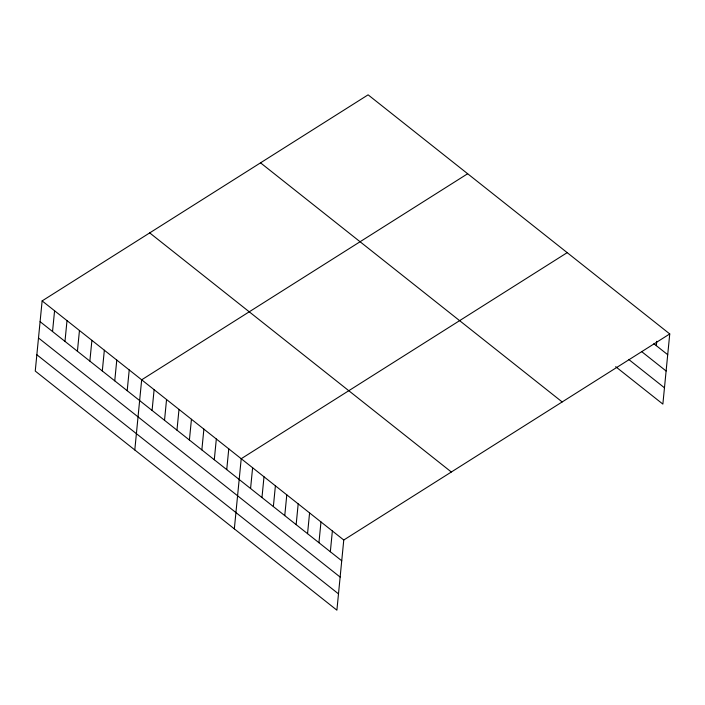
<?xml version="1.0" encoding="UTF-8"?>
<svg xmlns="http://www.w3.org/2000/svg" width="705" height="705" viewBox="0 0 705 705"><rect width="100%" height="100%" fill="white"/><g stroke="black" fill="none" stroke-linecap="round" stroke-linejoin="round"><path stroke-width="1.06" d="M42.133 300.903L35.25 371.059L336.893 610.169L343.767 540.012L669.75 333.941L368.107 94.831L42.133 300.903L343.767 540.012M52.54 331.526L54.576 310.764M64.975 341.387L67.01 320.625M77.418 351.257L79.453 330.495M89.861 361.119L91.897 340.356M102.304 370.98L104.34 350.218M114.748 380.841L116.783 360.079M127.191 390.711L129.226 369.949M134.796 449.966L141.67 379.81L467.653 173.738M152.077 410.433L154.113 389.671M164.521 420.295L166.556 399.532M176.964 430.156L179 409.394M189.407 440.026L191.443 419.263M201.85 449.887L203.886 429.125M214.294 459.748L216.329 438.986M226.737 469.609L228.773 448.847M234.333 528.873L241.216 458.717L567.19 252.646M250.575 488.512L252.61 467.75M261.969 497.545L264.005 476.783M273.364 506.578L275.399 485.815M284.758 515.611L286.794 494.848M296.153 524.643L298.189 503.881M307.547 533.676L309.583 512.914M318.942 542.709L320.978 521.947M330.337 551.742L332.372 530.98M656.32 345.67L656.752 341.299M669.75 333.941L662.867 404.097L615.659 366.679M653.879 343.732L667.714 354.703M641.7 351.645L666.119 371.006M628.657 359.409L664.471 387.794M260.533 162.837L562.176 401.947M149.698 232.897L451.341 472.006M40.097 321.665L341.731 560.775M38.493 337.968L340.136 577.069M36.845 354.756L338.488 593.866"/></g></svg>
